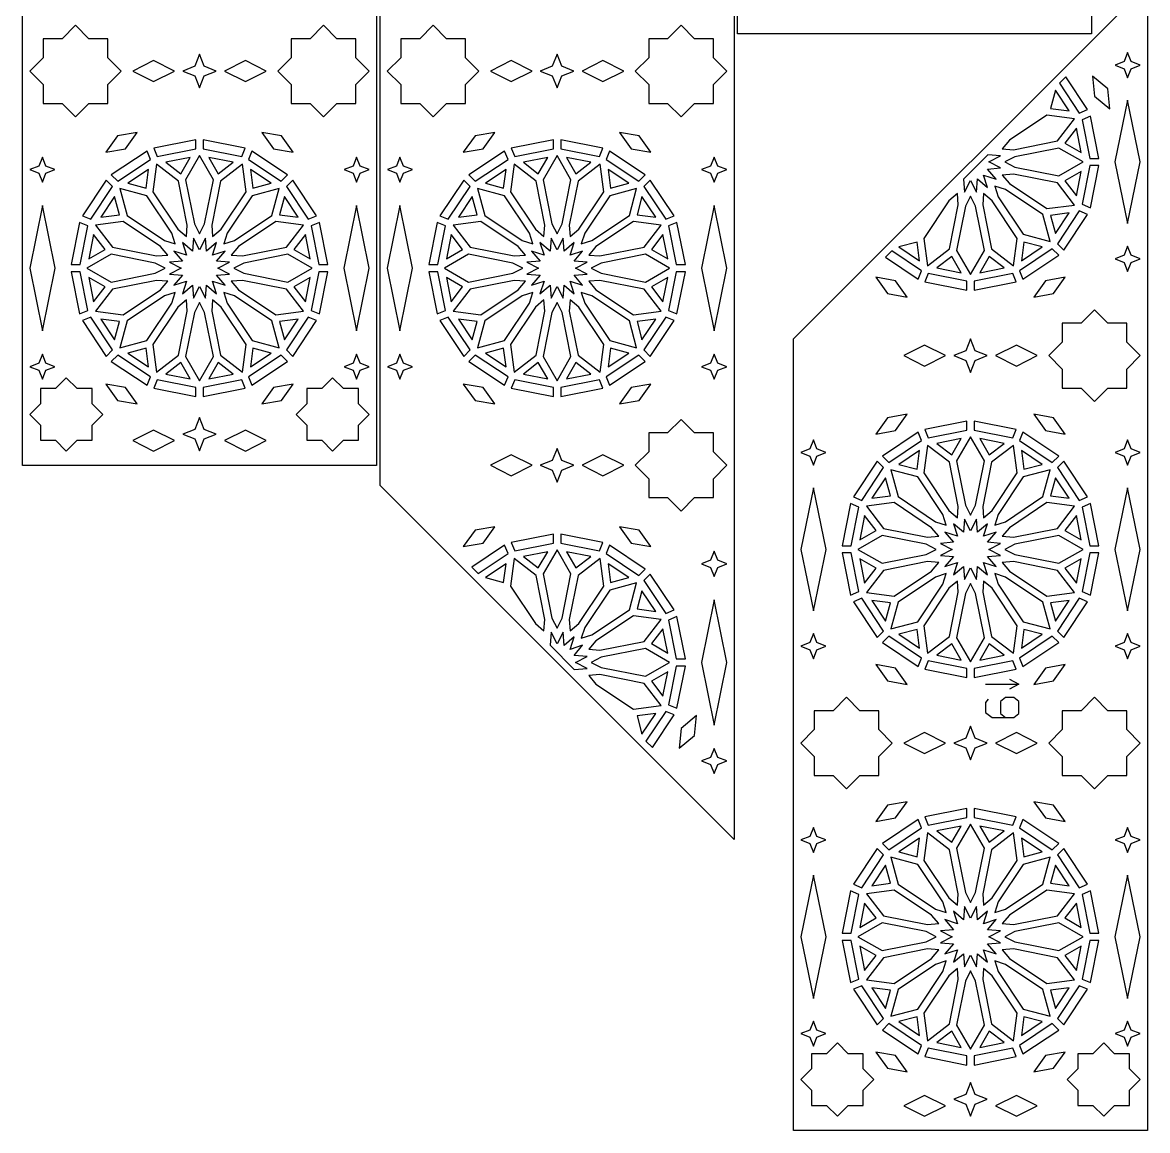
# Model space of a CAD drawing. Header units: millimetres. Extents: x 5 to 1213, y 27 to 2435.
# Drawn here: x 5 to 1213, y 27 to 1217 of the extents above; entities that cross this region are included whole.
import ezdxf

# ---------------------------------------------------------------- set-up
doc = ezdxf.new("R2010")
doc.units = ezdxf.units.MM
doc.layers.add('CUT', color=1, linetype='CONTINUOUS')
doc.layers.add('ENGRAVE', color=5, linetype='CONTINUOUS')

msp = doc.modelspace()

# ---------------------------------------------------------------- linework, layer by layer
at = {"layer": 'CUT'}
for points in [[(385.16, 2434.99), (385.16, 741.507), (5.01, 741.507), (5.01, 2434.99)], [(769.16, 2434.99), (769.16, 339.734), (389.01, 719.884), (389.01, 2434.99)], [(1153.16, 2434.99), (1153.16, 1204.734), (773.01, 1204.734), (773.01, 2054.84)], [(1213.16, 1257.49), (1213.16, 27.234), (833.01, 27.234), (833.01, 877.34)], [(61.933, 1214.057), (47.54, 1199.664), (27.184, 1199.664), (27.184, 1179.308), (12.791, 1164.915), (27.184, 1150.522), (27.184, 1130.166), (47.54, 1130.166), (61.933, 1115.773), (76.326, 1130.166), (96.682, 1130.166), (96.682, 1150.522), (111.075, 1164.915), (96.682, 1179.308), (96.682, 1199.664), (76.326, 1199.664)], [(328.237, 1214.057), (313.844, 1199.664), (293.488, 1199.664), (293.488, 1179.308), (279.095, 1164.915), (293.488, 1150.522), (293.488, 1130.166), (313.844, 1130.166), (328.237, 1115.773), (342.63, 1130.166), (362.986, 1130.166), (362.986, 1150.522), (377.379, 1164.915), (362.986, 1179.308), (362.986, 1199.664), (342.63, 1199.664)], [(445.933, 1214.057), (431.54, 1199.664), (411.184, 1199.664), (411.184, 1179.308), (396.791, 1164.915), (411.184, 1150.522), (411.184, 1130.166), (431.54, 1130.166), (445.933, 1115.773), (460.326, 1130.166), (480.682, 1130.166), (480.682, 1150.522), (495.075, 1164.915), (480.682, 1179.308), (480.682, 1199.664), (460.326, 1199.664)], [(712.237, 1214.057), (697.844, 1199.664), (677.488, 1199.664), (677.488, 1179.308), (663.095, 1164.915), (677.488, 1150.522), (677.488, 1130.166), (697.844, 1130.166), (712.237, 1115.773), (726.63, 1130.166), (746.986, 1130.166), (746.986, 1150.522), (761.379, 1164.915), (746.986, 1179.308), (746.986, 1199.664), (726.63, 1199.664)], [(1195.616, 1167.498), (1205.281, 1171.309), (1195.616, 1175.12), (1191.805, 1184.784), (1187.994, 1175.12), (1178.329, 1171.309), (1187.994, 1167.498), (1191.805, 1157.833)], [(145.837, 1153.736), (168.195, 1164.915), (145.837, 1176.094), (123.479, 1164.915)], [(195.085, 1182.951), (189.984, 1170.016), (177.049, 1164.915), (189.984, 1159.814), (195.085, 1146.879), (200.186, 1159.814), (213.121, 1164.915), (200.186, 1170.016)], [(244.333, 1153.736), (266.691, 1164.915), (244.333, 1176.094), (221.975, 1164.915)], [(529.837, 1153.736), (552.195, 1164.915), (529.837, 1176.094), (507.479, 1164.915)], [(579.085, 1182.951), (573.984, 1170.016), (561.049, 1164.915), (573.984, 1159.814), (579.085, 1146.879), (584.186, 1159.814), (597.121, 1164.915), (584.186, 1170.016)], [(628.333, 1153.736), (650.691, 1164.915), (628.333, 1176.094), (605.975, 1164.915)], [(1118.513, 1151.882), (1139.892, 1119.886), (1148.891, 1123.614), (1125.4, 1158.77)], [(1172.793, 1124.411), (1170.642, 1145.767), (1154.14, 1159.492), (1156.291, 1138.136)], [(1114.278, 1144.272), (1109.046, 1124.746), (1129.087, 1122.107)], [(1191.805, 1001.121), (1205.408, 1067.309), (1191.805, 1133.496), (1178.202, 1067.309)], [(1069.113, 1080.416), (1116.532, 1089.848), (1134.718, 1113.55), (1105.099, 1117.449), (1064.898, 1090.587), (1057.078, 1081.389)], [(1160.862, 1071.184), (1151.857, 1116.454), (1142.858, 1112.726), (1151.121, 1071.184)], [(1136.788, 1103.515), (1124.483, 1087.478), (1141.988, 1077.371)], [(115.547, 1081.443), (128.143, 1098.823), (106.978, 1095.255), (94.381, 1077.875)], [(191.21, 1091.025), (145.94, 1082.02), (149.668, 1073.021), (191.21, 1081.285)], [(244.23, 1082.02), (198.96, 1091.025), (198.96, 1081.285), (240.502, 1073.021)], [(274.623, 1081.443), (295.789, 1077.875), (283.192, 1095.255), (262.027, 1098.823)], [(499.547, 1081.443), (512.143, 1098.823), (490.978, 1095.255), (478.381, 1077.875)], [(575.21, 1091.025), (529.94, 1082.02), (533.668, 1073.021), (575.21, 1081.285)], [(628.23, 1082.02), (582.96, 1091.025), (582.96, 1081.285), (624.502, 1073.021)], [(658.623, 1081.443), (679.789, 1077.875), (667.192, 1095.255), (646.027, 1098.823)], [(138.78, 1079.055), (100.403, 1053.411), (107.29, 1046.524), (142.508, 1070.055)], [(289.767, 1053.411), (251.39, 1079.055), (247.662, 1070.055), (282.88, 1046.524)], [(522.78, 1079.055), (484.403, 1053.411), (491.29, 1046.524), (526.508, 1070.055)], [(673.767, 1053.411), (635.39, 1079.055), (631.662, 1070.055), (666.88, 1046.524)], [(1070.624, 1061.803), (1118.044, 1052.371), (1143.916, 1067.309), (1118.044, 1082.247), (1070.624, 1072.814), (1059.878, 1067.309)], [(26.365, 1072.558), (22.554, 1062.893), (12.889, 1059.082), (22.554, 1055.27), (26.365, 1045.606), (30.176, 1055.27), (39.841, 1059.082), (30.176, 1062.893)], [(181.005, 987.241), (181.978, 999.276), (172.546, 1046.695), (148.844, 1064.881), (144.945, 1035.262), (171.807, 995.062)], [(158.879, 1066.952), (174.916, 1054.646), (185.023, 1072.152)], [(195.085, 990.042), (200.59, 1000.788), (210.023, 1048.207), (195.085, 1074.08), (180.147, 1048.207), (189.58, 1000.788)], [(205.147, 1072.152), (215.254, 1054.646), (231.291, 1066.952)], [(209.165, 987.241), (218.363, 995.062), (245.225, 1035.262), (241.326, 1064.881), (217.624, 1046.695), (208.192, 999.276)], [(363.805, 1072.558), (359.994, 1062.893), (350.329, 1059.082), (359.994, 1055.27), (363.805, 1045.606), (367.616, 1055.27), (377.281, 1059.082), (367.616, 1062.893)], [(410.365, 1072.558), (406.554, 1062.893), (396.889, 1059.082), (406.554, 1055.27), (410.365, 1045.606), (414.176, 1055.27), (423.841, 1059.082), (414.176, 1062.893)], [(565.005, 987.241), (565.978, 999.276), (556.546, 1046.695), (532.844, 1064.881), (528.945, 1035.262), (555.807, 995.062)], [(542.879, 1066.952), (558.916, 1054.646), (569.023, 1072.152)], [(579.085, 990.042), (584.59, 1000.788), (594.023, 1048.207), (579.085, 1074.08), (564.147, 1048.207), (573.58, 1000.788)], [(589.147, 1072.152), (599.254, 1054.646), (615.291, 1066.952)], [(593.165, 987.241), (602.363, 995.062), (629.225, 1035.262), (625.326, 1064.881), (601.624, 1046.695), (592.192, 999.276)], [(747.805, 1072.558), (743.994, 1062.893), (734.329, 1059.082), (743.994, 1055.27), (747.805, 1045.606), (751.616, 1055.27), (761.281, 1059.082), (751.616, 1062.893)], [(1015.524, 1048.838), (1016.647, 1034.948), (1023.085, 1047.511), (1029.523, 1034.948), (1030.661, 1049.019), (1041.417, 1039.874), (1037.084, 1053.31), (1050.52, 1048.977), (1041.375, 1059.733), (1055.446, 1060.871), (1042.883, 1067.309), (1055.446, 1073.746), (1041.556, 1074.87)], [(1151.857, 1018.164), (1160.862, 1063.434), (1151.121, 1063.434), (1142.858, 1021.892)], [(118.122, 1044.441), (137.648, 1039.209), (140.287, 1059.25)], [(249.883, 1059.25), (252.522, 1039.209), (272.048, 1044.441)], [(502.122, 1044.441), (521.648, 1039.209), (524.287, 1059.25)], [(633.883, 1059.25), (636.522, 1039.209), (656.048, 1044.441)], [(1064.898, 1044.03), (1105.099, 1017.169), (1134.718, 1021.068), (1116.532, 1044.77), (1069.113, 1054.202), (1057.078, 1053.229)], [(1141.988, 1057.247), (1124.483, 1047.14), (1136.788, 1031.103)], [(94.923, 1047.931), (69.279, 1009.553), (78.278, 1005.826), (101.809, 1041.043)], [(320.891, 1009.553), (295.247, 1047.931), (288.361, 1041.043), (311.892, 1005.826)], [(478.923, 1047.931), (453.279, 1009.553), (462.278, 1005.826), (485.809, 1041.043)], [(704.891, 1009.553), (679.247, 1047.931), (672.361, 1041.043), (695.892, 1005.826)], [(1052.807, 1029.801), (1079.669, 989.6), (1108.526, 981.868), (1100.794, 1010.725), (1060.593, 1037.587), (1049.102, 1041.292)], [(89.083, 1008.047), (109.124, 1010.685), (103.892, 1030.211)], [(169.068, 979.265), (165.363, 990.756), (138.501, 1030.957), (109.644, 1038.689), (117.376, 1009.832), (157.577, 982.971)], [(221.102, 979.265), (232.593, 982.971), (272.794, 1009.832), (280.526, 1038.689), (251.669, 1030.957), (224.807, 990.756)], [(286.278, 1030.211), (281.046, 1010.685), (301.087, 1008.047)], [(473.083, 1008.047), (493.124, 1010.685), (487.892, 1030.211)], [(553.068, 979.265), (549.363, 990.756), (522.501, 1030.957), (493.644, 1038.689), (501.376, 1009.832), (541.577, 982.971)], [(605.102, 979.265), (616.593, 982.971), (656.794, 1009.832), (664.526, 1038.689), (635.669, 1030.957), (608.807, 990.756)], [(670.278, 1030.211), (665.046, 1010.685), (685.087, 1008.047)], [(999.807, 1025.496), (972.945, 985.295), (976.844, 955.676), (1000.546, 973.862), (1009.978, 1021.281), (1009.005, 1033.316)], [(1017.58, 1019.77), (1008.147, 972.35), (1023.085, 946.478), (1038.023, 972.35), (1028.59, 1019.77), (1023.085, 1030.515)], [(1036.192, 1021.281), (1045.624, 973.862), (1069.326, 955.676), (1073.225, 985.295), (1046.363, 1025.496), (1037.165, 1033.316)], [(12.762, 953.248), (26.365, 885.894), (39.968, 953.248), (26.365, 1020.603)], [(350.202, 953.248), (363.805, 885.894), (377.408, 953.248), (363.805, 1020.603)], [(396.762, 953.248), (410.365, 885.894), (423.968, 953.248), (410.365, 1020.603)], [(734.202, 953.248), (747.805, 885.894), (761.408, 953.248), (747.805, 1020.603)], [(153.272, 976.527), (113.071, 1003.388), (83.452, 999.489), (101.638, 975.787), (149.057, 966.355), (161.092, 967.329)], [(229.078, 967.329), (241.113, 966.355), (288.532, 975.787), (306.718, 999.489), (277.099, 1003.388), (236.898, 976.527)], [(537.272, 976.527), (497.071, 1003.388), (467.452, 999.489), (485.638, 975.787), (533.057, 966.355), (545.092, 967.329)], [(613.078, 967.329), (625.113, 966.355), (672.532, 975.787), (690.718, 999.489), (661.099, 1003.388), (620.898, 976.527)], [(1129.087, 1012.511), (1109.046, 1009.872), (1114.278, 990.346)], [(1139.892, 1014.732), (1116.361, 979.513), (1123.247, 972.627), (1148.891, 1011.004)], [(66.313, 1002.393), (57.308, 957.123), (67.049, 957.123), (75.312, 998.665)], [(314.858, 998.665), (323.121, 957.123), (332.862, 957.123), (323.857, 1002.393)], [(450.313, 1002.393), (441.308, 957.123), (451.049, 957.123), (459.312, 998.665)], [(698.858, 998.665), (707.121, 957.123), (716.862, 957.123), (707.857, 1002.393)], [(76.182, 963.311), (93.687, 973.417), (81.382, 989.455)], [(188.647, 985.61), (187.509, 971.539), (176.753, 980.683), (181.086, 967.247), (167.65, 971.58), (176.795, 960.824), (162.724, 959.686), (175.287, 953.248), (162.724, 946.811), (176.795, 945.672), (167.65, 934.917), (181.086, 939.249), (176.753, 925.814), (187.509, 934.958), (188.647, 920.887), (195.085, 933.45), (201.523, 920.887), (202.661, 934.958), (213.417, 925.814), (209.084, 939.249), (222.52, 934.917), (213.375, 945.672), (227.446, 946.811), (214.883, 953.248), (227.446, 959.686), (213.375, 960.824), (222.52, 971.58), (209.084, 967.247), (213.417, 980.683), (202.661, 971.539), (201.523, 985.61), (195.085, 973.046)], [(308.788, 989.455), (296.483, 973.417), (313.988, 963.311)], [(460.182, 963.311), (477.687, 973.417), (465.382, 989.455)], [(572.647, 985.61), (571.509, 971.539), (560.753, 980.683), (565.086, 967.247), (551.65, 971.58), (560.795, 960.824), (546.724, 959.686), (559.287, 953.248), (546.724, 946.811), (560.795, 945.672), (551.65, 934.917), (565.086, 939.249), (560.753, 925.814), (571.509, 934.958), (572.647, 920.887), (579.085, 933.45), (585.523, 920.887), (586.661, 934.958), (597.417, 925.814), (593.084, 939.249), (606.52, 934.917), (597.375, 945.672), (611.446, 946.811), (598.883, 953.248), (611.446, 959.686), (597.375, 960.824), (606.52, 971.58), (593.084, 967.247), (597.417, 980.683), (586.661, 971.539), (585.523, 985.61), (579.085, 973.046)], [(692.788, 989.455), (680.483, 973.417), (697.988, 963.311)], [(968.287, 961.307), (965.648, 981.348), (946.122, 976.116)], [(1100.048, 976.116), (1080.522, 981.348), (1077.883, 961.307)], [(158.292, 953.248), (147.546, 958.753), (100.126, 968.186), (74.254, 953.248), (100.126, 938.311), (147.546, 947.744)], [(231.878, 953.248), (242.624, 947.744), (290.044, 938.311), (315.916, 953.248), (290.044, 968.186), (242.624, 958.753)], [(542.292, 953.248), (531.546, 958.753), (484.126, 968.186), (458.254, 953.248), (484.126, 938.311), (531.546, 947.744)], [(615.878, 953.248), (626.624, 947.744), (674.044, 938.311), (699.916, 953.248), (674.044, 968.186), (626.624, 958.753)], [(931.624, 964.994), (966.78, 941.503), (970.508, 950.502), (938.512, 971.881)], [(1110.88, 974.033), (1075.662, 950.502), (1079.39, 941.503), (1117.767, 967.147)], [(1195.616, 959.498), (1205.281, 963.309), (1195.616, 967.12), (1191.805, 976.784), (1187.994, 967.12), (1178.329, 963.309), (1187.994, 959.498), (1191.805, 949.833)], [(1013.023, 948.406), (1002.916, 965.911), (986.879, 953.606)], [(1059.291, 953.606), (1043.254, 965.911), (1033.147, 948.406)], [(57.308, 949.373), (66.313, 904.103), (75.312, 907.831), (67.049, 949.373)], [(93.687, 933.079), (76.182, 943.186), (81.382, 917.042)], [(313.988, 943.186), (296.483, 933.079), (308.788, 917.042)], [(323.121, 949.373), (314.858, 907.831), (323.857, 904.103), (332.862, 949.373)], [(441.308, 949.373), (450.313, 904.103), (459.312, 907.831), (451.049, 949.373)], [(477.687, 933.079), (460.182, 943.186), (465.382, 917.042)], [(697.988, 943.186), (680.483, 933.079), (692.788, 917.042)], [(707.121, 949.373), (698.858, 907.831), (707.857, 904.103), (716.862, 949.373)], [(921.405, 943.477), (933.864, 925.999), (955.001, 922.266), (942.542, 939.743)], [(1019.21, 939.273), (977.668, 947.536), (973.94, 938.537), (1019.21, 929.532)], [(1068.502, 947.536), (1026.96, 939.273), (1026.96, 929.532), (1072.23, 938.537)], [(1091.169, 922.266), (1112.306, 925.999), (1124.765, 943.477), (1103.628, 939.743)], [(161.092, 939.168), (149.057, 940.142), (101.638, 930.71), (83.452, 907.008), (113.071, 903.109), (153.272, 929.97)], [(229.078, 939.168), (236.898, 929.97), (277.099, 903.109), (306.718, 907.008), (288.532, 930.71), (241.113, 940.142)], [(545.092, 939.168), (533.057, 940.142), (485.638, 930.71), (467.452, 907.008), (497.071, 903.109), (537.272, 929.97)], [(613.078, 939.168), (620.898, 929.97), (661.099, 903.109), (690.718, 907.008), (672.532, 930.71), (625.113, 940.142)], [(169.068, 927.231), (157.577, 923.526), (117.376, 896.664), (109.644, 867.808), (138.501, 875.54), (165.363, 915.74)], [(181.005, 919.255), (171.807, 911.435), (144.945, 871.234), (148.844, 841.615), (172.546, 859.801), (181.978, 907.221)], [(209.165, 919.255), (208.192, 907.221), (217.624, 859.801), (241.326, 841.615), (245.225, 871.234), (218.363, 911.435)], [(221.102, 927.231), (224.807, 915.74), (251.669, 875.54), (280.526, 867.808), (272.794, 896.664), (232.593, 923.526)], [(553.068, 927.231), (541.577, 923.526), (501.376, 896.664), (493.644, 867.808), (522.501, 875.54), (549.363, 915.74)], [(565.005, 919.255), (555.807, 911.435), (528.945, 871.234), (532.844, 841.615), (556.546, 859.801), (565.978, 907.221)], [(593.165, 919.255), (592.192, 907.221), (601.624, 859.801), (625.326, 841.615), (629.225, 871.234), (602.363, 911.435)], [(605.102, 927.231), (608.807, 915.74), (635.669, 875.54), (664.526, 867.808), (656.794, 896.664), (616.593, 923.526)], [(195.085, 916.455), (189.58, 905.709), (180.147, 858.29), (195.085, 832.417), (210.023, 858.29), (200.59, 905.709)], [(579.085, 916.455), (573.58, 905.709), (564.147, 858.29), (579.085, 832.417), (594.023, 858.29), (584.59, 905.709)], [(1170.63, 824.56), (1190.986, 824.56), (1190.986, 844.916), (1205.379, 859.309), (1190.986, 873.702), (1190.986, 894.058), (1170.63, 894.058), (1156.237, 908.451), (1141.844, 894.058), (1121.488, 894.058), (1121.488, 873.702), (1107.095, 859.309), (1121.488, 844.916), (1121.488, 824.56), (1141.844, 824.56), (1156.237, 810.167)], [(69.279, 896.944), (94.923, 858.566), (101.809, 865.454), (78.278, 900.671)], [(109.124, 895.812), (89.083, 898.45), (103.892, 876.286)], [(301.087, 898.45), (281.046, 895.812), (286.278, 876.286)], [(311.892, 900.671), (288.361, 865.454), (295.247, 858.566), (320.891, 896.944)], [(453.279, 896.944), (478.923, 858.566), (485.809, 865.454), (462.278, 900.671)], [(493.124, 895.812), (473.083, 898.45), (487.892, 876.286)], [(685.087, 898.45), (665.046, 895.812), (670.278, 876.286)], [(695.892, 900.671), (672.361, 865.454), (679.247, 858.566), (704.891, 896.944)], [(951.479, 859.309), (973.837, 848.13), (996.195, 859.309), (973.837, 870.488)], [(1028.186, 854.208), (1041.121, 859.309), (1028.186, 864.41), (1023.085, 877.345), (1017.984, 864.41), (1005.049, 859.309), (1017.984, 854.208), (1023.085, 841.273)], [(1049.975, 859.309), (1072.333, 848.13), (1094.691, 859.309), (1072.333, 870.488)], [(26.365, 860.891), (22.554, 851.226), (12.889, 847.415), (22.554, 843.604), (26.365, 833.939), (30.176, 843.604), (39.841, 847.415), (30.176, 851.226)], [(100.403, 853.086), (138.78, 827.442), (142.508, 836.442), (107.29, 859.973)], [(137.648, 867.287), (118.122, 862.056), (140.287, 847.246)], [(282.88, 859.973), (247.662, 836.442), (251.39, 827.442), (289.767, 853.086)], [(272.048, 862.056), (252.522, 867.287), (249.883, 847.246)], [(363.805, 860.891), (359.994, 851.226), (350.329, 847.415), (359.994, 843.604), (363.805, 833.939), (367.616, 843.604), (377.281, 847.415), (367.616, 851.226)], [(410.365, 860.891), (406.554, 851.226), (396.889, 847.415), (406.554, 843.604), (410.365, 833.939), (414.176, 843.604), (423.841, 847.415), (414.176, 851.226)], [(484.403, 853.086), (522.78, 827.442), (526.508, 836.442), (491.29, 859.973)], [(521.648, 867.287), (502.122, 862.056), (524.287, 847.246)], [(666.88, 859.973), (631.662, 836.442), (635.39, 827.442), (673.767, 853.086)], [(656.048, 862.056), (636.522, 867.287), (633.883, 847.246)], [(747.805, 860.891), (743.994, 851.226), (734.329, 847.415), (743.994, 843.604), (747.805, 833.939), (751.616, 843.604), (761.281, 847.415), (751.616, 851.226)], [(174.916, 851.851), (158.879, 839.545), (185.023, 834.345)], [(215.254, 851.851), (205.147, 834.345), (231.291, 839.545)], [(558.916, 851.851), (542.879, 839.545), (569.023, 834.345)], [(599.254, 851.851), (589.147, 834.345), (615.291, 839.545)], [(63.592, 768.396), (79.867, 768.396), (79.867, 784.672), (91.376, 796.18), (79.867, 807.689), (79.867, 823.964), (63.592, 823.964), (52.083, 835.472), (40.575, 823.964), (24.3, 823.964), (24.3, 807.689), (12.791, 796.18), (24.3, 784.672), (24.3, 768.396), (40.575, 768.396), (52.083, 756.888)], [(349.595, 768.396), (365.87, 768.396), (365.87, 784.672), (377.379, 796.18), (365.87, 807.689), (365.87, 823.964), (349.595, 823.964), (338.087, 835.472), (326.578, 823.964), (310.303, 823.964), (310.303, 807.689), (298.794, 796.18), (310.303, 784.672), (310.303, 768.396), (326.578, 768.396), (338.087, 756.888)], [(115.547, 825.053), (94.381, 828.622), (106.978, 811.242), (128.143, 807.674)], [(191.21, 825.212), (149.668, 833.475), (145.94, 824.477), (191.21, 815.471)], [(240.502, 833.475), (198.96, 825.212), (198.96, 815.471), (244.23, 824.477)], [(274.623, 825.053), (262.027, 807.674), (283.192, 811.242), (295.789, 828.622)], [(499.547, 825.053), (478.381, 828.622), (490.978, 811.242), (512.143, 807.674)], [(575.21, 825.212), (533.668, 833.475), (529.94, 824.477), (575.21, 815.471)], [(624.502, 833.475), (582.96, 825.212), (582.96, 815.471), (628.23, 824.477)], [(658.623, 825.053), (646.027, 807.674), (667.192, 811.242), (679.789, 828.622)], [(200.186, 769.921), (213.121, 775.022), (200.186, 780.123), (195.085, 793.058), (189.984, 780.123), (177.049, 775.022), (189.984, 769.921), (195.085, 756.986)], [(712.237, 790.724), (697.844, 776.33), (677.488, 776.33), (677.488, 755.975), (663.095, 741.582), (677.488, 727.188), (677.488, 706.833), (697.844, 706.833), (712.237, 692.44), (726.63, 706.833), (746.986, 706.833), (746.986, 727.188), (761.379, 741.582), (746.986, 755.975), (746.986, 776.33), (726.63, 776.33)], [(955.001, 796.352), (933.864, 792.618), (921.405, 775.141), (942.542, 778.874)], [(1019.21, 789.086), (973.94, 780.081), (977.668, 771.082), (1019.21, 779.344)], [(1072.23, 780.081), (1026.96, 789.086), (1026.96, 779.344), (1068.502, 771.082)], [(1124.765, 775.141), (1112.306, 792.618), (1091.169, 796.352), (1103.628, 778.874)], [(123.479, 768.045), (145.837, 756.866), (168.195, 768.045), (145.837, 779.224)], [(221.975, 768.045), (244.333, 756.866), (266.691, 768.045), (244.333, 779.224)], [(935.29, 744.584), (970.508, 768.116), (966.78, 777.115), (928.403, 751.471)], [(1117.767, 751.471), (1079.39, 777.115), (1075.662, 768.116), (1110.88, 744.584)], [(858.176, 751.498), (867.841, 755.309), (858.176, 759.12), (854.365, 768.784), (850.554, 759.12), (840.889, 755.309), (850.554, 751.498), (854.365, 741.833)], [(1009.978, 697.337), (1000.546, 744.756), (976.844, 762.942), (972.945, 733.323), (999.807, 693.122), (1009.005, 685.302)], [(1013.023, 770.212), (986.879, 765.012), (1002.916, 752.706)], [(1028.59, 698.848), (1038.023, 746.268), (1023.085, 772.14), (1008.147, 746.268), (1017.58, 698.848), (1023.085, 688.102)], [(1059.291, 765.012), (1033.147, 770.212), (1043.254, 752.706)], [(1046.363, 693.122), (1073.225, 733.323), (1069.326, 762.942), (1045.624, 744.756), (1036.192, 697.337), (1037.165, 685.302)], [(1195.616, 751.498), (1205.281, 755.309), (1195.616, 759.12), (1191.805, 768.784), (1187.994, 759.12), (1178.329, 755.309), (1187.994, 751.498), (1191.805, 741.833)], [(529.837, 730.402), (552.195, 741.582), (529.837, 752.761), (507.479, 741.582)], [(579.085, 759.618), (573.984, 746.683), (561.049, 741.582), (573.984, 736.481), (579.085, 723.546), (584.186, 736.481), (597.121, 741.582), (584.186, 746.683)], [(628.333, 730.402), (650.691, 741.582), (628.333, 752.761), (605.975, 741.582)], [(968.287, 757.311), (946.122, 742.502), (965.648, 737.27)], [(1077.883, 757.311), (1080.522, 737.27), (1100.048, 742.502)], [(906.278, 703.886), (929.809, 739.104), (922.923, 745.991), (897.279, 707.614)], [(1148.891, 707.614), (1123.247, 745.991), (1116.361, 739.104), (1139.892, 703.886)], [(931.892, 728.272), (917.083, 706.107), (937.124, 708.746)], [(993.363, 688.817), (966.501, 729.018), (937.644, 736.75), (945.376, 707.893), (985.577, 681.031), (997.068, 677.326)], [(1060.593, 681.031), (1100.794, 707.893), (1108.526, 736.75), (1079.669, 729.018), (1052.807, 688.817), (1049.102, 677.326)], [(1114.278, 728.272), (1109.046, 708.746), (1129.087, 706.107)], [(854.365, 585.121), (867.968, 651.309), (854.365, 717.496), (840.762, 651.309)], [(1191.805, 585.121), (1205.408, 651.309), (1191.805, 717.496), (1178.202, 651.309)], [(981.272, 674.587), (941.071, 701.449), (911.452, 697.55), (929.638, 673.848), (977.057, 664.416), (989.092, 665.389)], [(1069.113, 664.416), (1116.532, 673.848), (1134.718, 697.55), (1105.099, 701.449), (1064.898, 674.587), (1057.078, 665.389)], [(895.049, 655.184), (903.312, 696.726), (894.313, 700.454), (885.308, 655.184)], [(1160.862, 655.184), (1151.857, 700.454), (1142.858, 696.726), (1151.121, 655.184)], [(909.382, 687.515), (904.182, 661.371), (921.687, 671.478)], [(1023.085, 631.511), (1029.523, 618.948), (1030.661, 633.019), (1041.417, 623.874), (1037.084, 637.31), (1050.52, 632.977), (1041.375, 643.733), (1055.446, 644.871), (1042.883, 651.309), (1055.446, 657.746), (1041.375, 658.885), (1050.52, 669.641), (1037.084, 665.308), (1041.417, 678.744), (1030.661, 669.599), (1029.523, 683.67), (1023.085, 671.106), (1016.647, 683.67), (1015.509, 669.599), (1004.753, 678.744), (1009.086, 665.308), (995.65, 669.641), (1004.795, 658.885), (990.724, 657.746), (1003.287, 651.309), (990.724, 644.871), (1004.795, 643.733), (995.65, 632.977), (1009.086, 637.31), (1004.753, 623.874), (1015.509, 633.019), (1016.647, 618.948)], [(1136.788, 687.515), (1124.483, 671.478), (1141.988, 661.371)], [(499.547, 658.11), (512.143, 675.49), (490.978, 671.921), (478.381, 654.542)], [(575.21, 667.692), (529.94, 658.687), (533.668, 649.688), (575.21, 657.951)], [(628.23, 658.687), (582.96, 667.692), (582.96, 657.951), (624.502, 649.688)], [(658.623, 658.11), (679.789, 654.542), (667.192, 671.921), (646.027, 675.49)], [(975.546, 656.814), (928.126, 666.247), (902.254, 651.309), (928.126, 636.371), (975.546, 645.803), (986.292, 651.309)], [(1070.624, 645.803), (1118.044, 636.371), (1143.916, 651.309), (1118.044, 666.247), (1070.624, 656.814), (1059.878, 651.309)], [(494.512, 625.343), (526.508, 646.722), (522.78, 655.721), (487.624, 632.23)], [(673.767, 630.077), (635.39, 655.721), (631.662, 646.722), (666.88, 623.191)], [(565.005, 563.908), (565.978, 575.943), (556.546, 623.362), (532.844, 641.548), (528.945, 611.929), (555.807, 571.728)], [(542.879, 643.618), (558.916, 631.313), (569.023, 648.818)], [(579.085, 566.708), (584.59, 577.454), (594.023, 624.874), (579.085, 650.746), (564.147, 624.874), (573.58, 577.454)], [(589.147, 648.818), (599.254, 631.313), (615.291, 643.618)], [(593.165, 563.908), (602.363, 571.728), (629.225, 611.929), (625.326, 641.548), (601.624, 623.362), (592.192, 575.943)], [(747.805, 649.224), (743.994, 639.56), (734.329, 635.748), (743.994, 631.937), (747.805, 622.272), (751.616, 631.937), (761.281, 635.748), (751.616, 639.56)], [(903.312, 605.892), (895.049, 647.434), (885.308, 647.434), (894.313, 602.164)], [(909.382, 615.103), (921.687, 631.14), (904.182, 641.247)], [(1141.988, 641.247), (1124.483, 631.14), (1136.788, 615.103)], [(1151.857, 602.164), (1160.862, 647.434), (1151.121, 647.434), (1142.858, 605.892)], [(502.122, 621.108), (521.648, 615.876), (524.287, 635.917)], [(633.883, 635.917), (636.522, 615.876), (656.048, 621.108)], [(989.092, 637.229), (977.057, 638.202), (929.638, 628.77), (911.452, 605.068), (941.071, 601.169), (981.272, 628.03)], [(1064.898, 628.03), (1105.099, 601.169), (1134.718, 605.068), (1116.532, 628.77), (1069.113, 638.202), (1057.078, 637.229)], [(704.891, 586.22), (679.247, 624.597), (672.361, 617.71), (695.892, 582.492)], [(985.577, 621.587), (945.376, 594.725), (937.644, 565.868), (966.501, 573.6), (993.363, 613.801), (997.068, 625.292)], [(999.807, 609.496), (972.945, 569.295), (976.844, 539.676), (1000.546, 557.862), (1009.978, 605.281), (1009.005, 617.316)], [(1036.192, 605.281), (1045.624, 557.862), (1069.326, 539.676), (1073.225, 569.295), (1046.363, 609.496), (1037.165, 617.316)], [(1052.807, 613.801), (1079.669, 573.6), (1108.526, 565.868), (1100.794, 594.725), (1060.593, 621.587), (1049.102, 625.292)], [(605.102, 555.932), (616.593, 559.637), (656.794, 586.499), (664.526, 615.356), (635.669, 607.624), (608.807, 567.423)], [(670.278, 606.878), (665.046, 587.352), (685.087, 584.713)], [(1017.58, 603.77), (1008.147, 556.35), (1023.085, 530.478), (1038.023, 556.35), (1028.59, 603.77), (1023.085, 614.515)], [(734.202, 529.915), (747.805, 462.561), (761.408, 529.915), (747.805, 597.269)], [(929.809, 563.513), (906.278, 598.732), (897.279, 595.004), (922.923, 556.627)], [(931.892, 574.346), (937.124, 593.872), (917.083, 596.511)], [(1129.087, 596.511), (1109.046, 593.872), (1114.278, 574.346)], [(1139.892, 598.732), (1116.361, 563.513), (1123.247, 556.627), (1148.891, 595.004)], [(613.078, 543.995), (625.113, 543.022), (672.532, 552.454), (690.718, 576.156), (661.099, 580.055), (620.898, 553.193)], [(698.858, 575.332), (707.121, 533.79), (716.862, 533.79), (707.857, 579.06)], [(597.556, 522.354), (611.446, 523.477), (598.883, 529.915), (611.446, 536.353), (597.375, 537.491), (606.52, 548.247), (593.084, 543.914), (597.417, 557.35), (586.661, 548.205), (585.523, 562.276), (579.085, 549.713), (572.647, 562.276), (571.524, 548.386)], [(692.788, 566.121), (680.483, 550.084), (697.988, 539.977)], [(858.176, 543.498), (867.841, 547.309), (858.176, 551.12), (854.365, 560.784), (850.554, 551.12), (840.889, 547.309), (850.554, 543.498), (854.365, 533.833)], [(970.508, 534.502), (935.29, 558.033), (928.403, 551.147), (966.78, 525.503)], [(968.287, 545.307), (965.648, 565.348), (946.122, 560.116)], [(1110.88, 558.033), (1075.662, 534.502), (1079.39, 525.503), (1117.767, 551.147)], [(1100.048, 560.116), (1080.522, 565.348), (1077.883, 545.307)], [(1195.616, 543.498), (1205.281, 547.309), (1195.616, 551.12), (1191.805, 560.784), (1187.994, 551.12), (1178.329, 547.309), (1187.994, 543.498), (1191.805, 533.833)], [(615.878, 529.915), (626.624, 524.41), (674.044, 514.977), (699.916, 529.915), (674.044, 544.853), (626.624, 535.42)], [(1013.023, 532.406), (1002.916, 549.911), (986.879, 537.606)], [(1059.291, 537.606), (1043.254, 549.911), (1033.147, 532.406)], [(697.988, 519.853), (680.483, 509.746), (692.788, 493.709)], [(707.121, 526.04), (698.858, 484.498), (707.857, 480.77), (716.862, 526.04)], [(921.405, 527.477), (933.864, 509.999), (955.001, 506.266), (942.542, 523.743)], [(1019.21, 523.273), (977.668, 531.536), (973.94, 522.537), (1019.21, 513.532)], [(1068.502, 531.536), (1026.96, 523.273), (1026.96, 513.532), (1072.23, 522.537)], [(1091.169, 506.266), (1112.306, 509.999), (1124.765, 527.477), (1103.628, 523.743)], [(613.078, 515.835), (620.898, 506.637), (661.099, 479.775), (690.718, 483.674), (672.532, 507.376), (625.113, 516.808)], [(904.326, 408.56), (924.682, 408.56), (924.682, 428.916), (939.075, 443.309), (924.682, 457.702), (924.682, 478.058), (904.326, 478.058), (889.933, 492.451), (875.54, 478.058), (855.184, 478.058), (855.184, 457.702), (840.791, 443.309), (855.184, 428.916), (855.184, 408.56), (875.54, 408.56), (889.933, 394.167)], [(1170.63, 408.56), (1190.986, 408.56), (1190.986, 428.916), (1205.379, 443.309), (1190.986, 457.702), (1190.986, 478.058), (1170.63, 478.058), (1156.237, 492.451), (1141.844, 478.058), (1121.488, 478.058), (1121.488, 457.702), (1107.095, 443.309), (1121.488, 428.916), (1121.488, 408.56), (1141.844, 408.56), (1156.237, 394.167)], [(685.087, 475.117), (665.046, 472.478), (670.278, 452.952)], [(681.4, 438.454), (704.891, 473.61), (695.892, 477.338), (674.513, 445.342)], [(712.291, 459.088), (710.14, 437.732), (726.642, 451.457), (728.793, 472.813)], [(1028.186, 438.208), (1041.121, 443.309), (1028.186, 448.41), (1023.085, 461.345), (1017.984, 448.41), (1005.049, 443.309), (1017.984, 438.208), (1023.085, 425.273)], [(951.479, 443.309), (973.837, 432.13), (996.195, 443.309), (973.837, 454.488)], [(1049.975, 443.309), (1072.333, 432.13), (1094.691, 443.309), (1072.333, 454.488)], [(747.805, 437.558), (743.994, 427.893), (734.329, 424.082), (743.994, 420.27), (747.805, 410.606), (751.616, 420.27), (761.281, 424.082), (751.616, 427.893)], [(955.001, 380.352), (933.864, 376.618), (921.405, 359.141), (942.542, 362.874)], [(1124.765, 359.141), (1112.306, 376.618), (1091.169, 380.352), (1103.628, 362.874)], [(1019.21, 373.086), (973.94, 364.081), (977.668, 355.082), (1019.21, 363.344)], [(1072.23, 364.081), (1026.96, 373.086), (1026.96, 363.344), (1068.502, 355.082)], [(858.176, 335.498), (867.841, 339.309), (858.176, 343.12), (854.365, 352.784), (850.554, 343.12), (840.889, 339.309), (850.554, 335.498), (854.365, 325.833)], [(935.29, 328.584), (970.508, 352.116), (966.78, 361.115), (928.403, 335.471)], [(1013.023, 354.212), (986.879, 349.012), (1002.916, 336.706)], [(1028.59, 282.848), (1038.023, 330.268), (1023.085, 356.14), (1008.147, 330.268), (1017.58, 282.848), (1023.085, 272.102)], [(1059.291, 349.012), (1033.147, 354.212), (1043.254, 336.706)], [(1117.767, 335.471), (1079.39, 361.115), (1075.662, 352.116), (1110.88, 328.584)], [(1195.616, 335.498), (1205.281, 339.309), (1195.616, 343.12), (1191.805, 352.784), (1187.994, 343.12), (1178.329, 339.309), (1187.994, 335.498), (1191.805, 325.833)], [(968.287, 341.311), (946.122, 326.502), (965.648, 321.27)], [(1009.978, 281.337), (1000.546, 328.756), (976.844, 346.942), (972.945, 317.323), (999.807, 277.122), (1009.005, 269.302)], [(1046.363, 277.122), (1073.225, 317.323), (1069.326, 346.942), (1045.624, 328.756), (1036.192, 281.337), (1037.165, 269.302)], [(1077.883, 341.311), (1080.522, 321.27), (1100.048, 326.502)], [(906.278, 287.886), (929.809, 323.104), (922.923, 329.991), (897.279, 291.614)], [(1148.891, 291.614), (1123.247, 329.991), (1116.361, 323.104), (1139.892, 287.886)], [(993.363, 272.817), (966.501, 313.018), (937.644, 320.75), (945.376, 291.893), (985.577, 265.031), (997.068, 261.326)], [(1060.593, 265.031), (1100.794, 291.893), (1108.526, 320.75), (1079.669, 313.018), (1052.807, 272.817), (1049.102, 261.326)], [(931.892, 312.272), (917.083, 290.107), (937.124, 292.746)], [(1114.278, 312.272), (1109.046, 292.746), (1129.087, 290.107)], [(854.365, 169.121), (867.968, 235.309), (854.365, 301.496), (840.762, 235.309)], [(1191.805, 169.121), (1205.408, 235.309), (1191.805, 301.496), (1178.202, 235.309)], [(895.049, 239.184), (903.312, 280.726), (894.313, 284.454), (885.308, 239.184)], [(981.272, 258.587), (941.071, 285.449), (911.452, 281.55), (929.638, 257.848), (977.057, 248.416), (989.092, 249.389)], [(1069.113, 248.416), (1116.532, 257.848), (1134.718, 281.55), (1105.099, 285.449), (1064.898, 258.587), (1057.078, 249.389)], [(1160.862, 239.184), (1151.857, 284.454), (1142.858, 280.726), (1151.121, 239.184)], [(909.382, 271.515), (904.182, 245.371), (921.687, 255.478)], [(1023.085, 215.511), (1029.523, 202.948), (1030.661, 217.019), (1041.417, 207.874), (1037.084, 221.31), (1050.52, 216.977), (1041.375, 227.733), (1055.446, 228.871), (1042.883, 235.309), (1055.446, 241.746), (1041.375, 242.885), (1050.52, 253.641), (1037.084, 249.308), (1041.417, 262.744), (1030.661, 253.599), (1029.523, 267.67), (1023.085, 255.106), (1016.647, 267.67), (1015.509, 253.599), (1004.753, 262.744), (1009.086, 249.308), (995.65, 253.641), (1004.795, 242.885), (990.724, 241.746), (1003.287, 235.309), (990.724, 228.871), (1004.795, 227.733), (995.65, 216.977), (1009.086, 221.31), (1004.753, 207.874), (1015.509, 217.019), (1016.647, 202.948)], [(1136.788, 271.515), (1124.483, 255.478), (1141.988, 245.371)], [(975.546, 240.814), (928.126, 250.247), (902.254, 235.309), (928.126, 220.371), (975.546, 229.803), (986.292, 235.309)], [(1070.624, 229.803), (1118.044, 220.371), (1143.916, 235.309), (1118.044, 250.247), (1070.624, 240.814), (1059.878, 235.309)], [(903.312, 189.892), (895.049, 231.434), (885.308, 231.434), (894.313, 186.164)], [(1151.857, 186.164), (1160.862, 231.434), (1151.121, 231.434), (1142.858, 189.892)], [(909.382, 199.103), (921.687, 215.14), (904.182, 225.247)], [(989.092, 221.229), (977.057, 222.202), (929.638, 212.77), (911.452, 189.068), (941.071, 185.169), (981.272, 212.03)], [(1064.898, 212.03), (1105.099, 185.169), (1134.718, 189.068), (1116.532, 212.77), (1069.113, 222.202), (1057.078, 221.229)], [(1141.988, 225.247), (1124.483, 215.14), (1136.788, 199.103)], [(985.577, 205.587), (945.376, 178.725), (937.644, 149.868), (966.501, 157.6), (993.363, 197.801), (997.068, 209.292)], [(1052.807, 197.801), (1079.669, 157.6), (1108.526, 149.868), (1100.794, 178.725), (1060.593, 205.587), (1049.102, 209.292)], [(999.807, 193.496), (972.945, 153.295), (976.844, 123.676), (1000.546, 141.862), (1009.978, 189.281), (1009.005, 201.316)], [(1017.58, 187.77), (1008.147, 140.35), (1023.085, 114.478), (1038.023, 140.35), (1028.59, 187.77), (1023.085, 198.515)], [(1036.192, 189.281), (1045.624, 141.862), (1069.326, 123.676), (1073.225, 153.295), (1046.363, 193.496), (1037.165, 201.316)], [(929.809, 147.513), (906.278, 182.732), (897.279, 179.004), (922.923, 140.627)], [(1139.892, 182.732), (1116.361, 147.513), (1123.247, 140.627), (1148.891, 179.004)], [(931.892, 158.346), (937.124, 177.872), (917.083, 180.511)], [(1129.087, 180.511), (1109.046, 177.872), (1114.278, 158.346)], [(968.287, 129.307), (965.648, 149.348), (946.122, 144.116)], [(1100.048, 144.116), (1080.522, 149.348), (1077.883, 129.307)], [(858.176, 127.498), (867.841, 131.309), (858.176, 135.12), (854.365, 144.784), (850.554, 135.12), (840.889, 131.309), (850.554, 127.498), (854.365, 117.833)], [(970.508, 118.502), (935.29, 142.033), (928.403, 135.147), (966.78, 109.503)], [(1013.023, 116.406), (1002.916, 133.911), (986.879, 121.606)], [(1059.291, 121.606), (1043.254, 133.911), (1033.147, 116.406)], [(1110.88, 142.033), (1075.662, 118.502), (1079.39, 109.503), (1117.767, 135.147)], [(1195.616, 127.498), (1205.281, 131.309), (1195.616, 135.12), (1191.805, 144.784), (1187.994, 135.12), (1178.329, 131.309), (1187.994, 127.498), (1191.805, 117.833)], [(880.083, 121.2), (868.575, 109.691), (852.3, 109.691), (852.3, 93.416), (840.791, 81.907), (852.3, 70.399), (852.3, 54.124), (868.575, 54.124), (880.083, 42.615), (891.592, 54.124), (907.867, 54.124), (907.867, 70.399), (919.376, 81.907), (907.867, 93.416), (907.867, 109.691), (891.592, 109.691)], [(1166.087, 121.2), (1154.578, 109.691), (1138.303, 109.691), (1138.303, 93.416), (1126.794, 81.907), (1138.303, 70.399), (1138.303, 54.124), (1154.578, 54.124), (1166.087, 42.615), (1177.595, 54.124), (1193.87, 54.124), (1193.87, 70.399), (1205.379, 81.907), (1193.87, 93.416), (1193.87, 109.691), (1177.595, 109.691)], [(921.405, 111.477), (933.864, 93.999), (955.001, 90.266), (942.542, 107.743)], [(1019.21, 107.273), (977.668, 115.536), (973.94, 106.537), (1019.21, 97.532)], [(1068.502, 115.536), (1026.96, 107.273), (1026.96, 97.532), (1072.23, 106.537)], [(1091.169, 90.266), (1112.306, 93.999), (1124.765, 111.477), (1103.628, 107.743)], [(1023.085, 78.785), (1017.984, 65.85), (1005.049, 60.749), (1017.984, 55.648), (1023.085, 42.713), (1028.186, 55.648), (1041.121, 60.749), (1028.186, 65.85)], [(973.837, 42.593), (996.195, 53.772), (973.837, 64.951), (951.479, 53.772)], [(1072.333, 42.593), (1094.691, 53.772), (1072.333, 64.951), (1049.975, 53.772)]]:
    msp.add_lwpolyline(points, close=True, dxfattribs=at)
at = {"layer": 'ENGRAVE'}
msp.add_line((1039.085, 506.609), (1075.085, 506.609), dxfattribs=at)
for points in [[(1065.005, 512.009), (1075.085, 506.609), (1065.005, 501.209)], [(1041.965, 490.481), (1039.085, 486.809), (1039.085, 476.009), (1046.285, 470.609), (1069.685, 470.609), (1075.085, 474.929), (1075.085, 487.889), (1069.685, 492.209), (1060.685, 492.209), (1055.285, 487.889), (1055.285, 474.929), (1060.685, 470.609)]]:
    msp.add_lwpolyline(points, dxfattribs=at)

doc.saveas('drawing.dxf')
